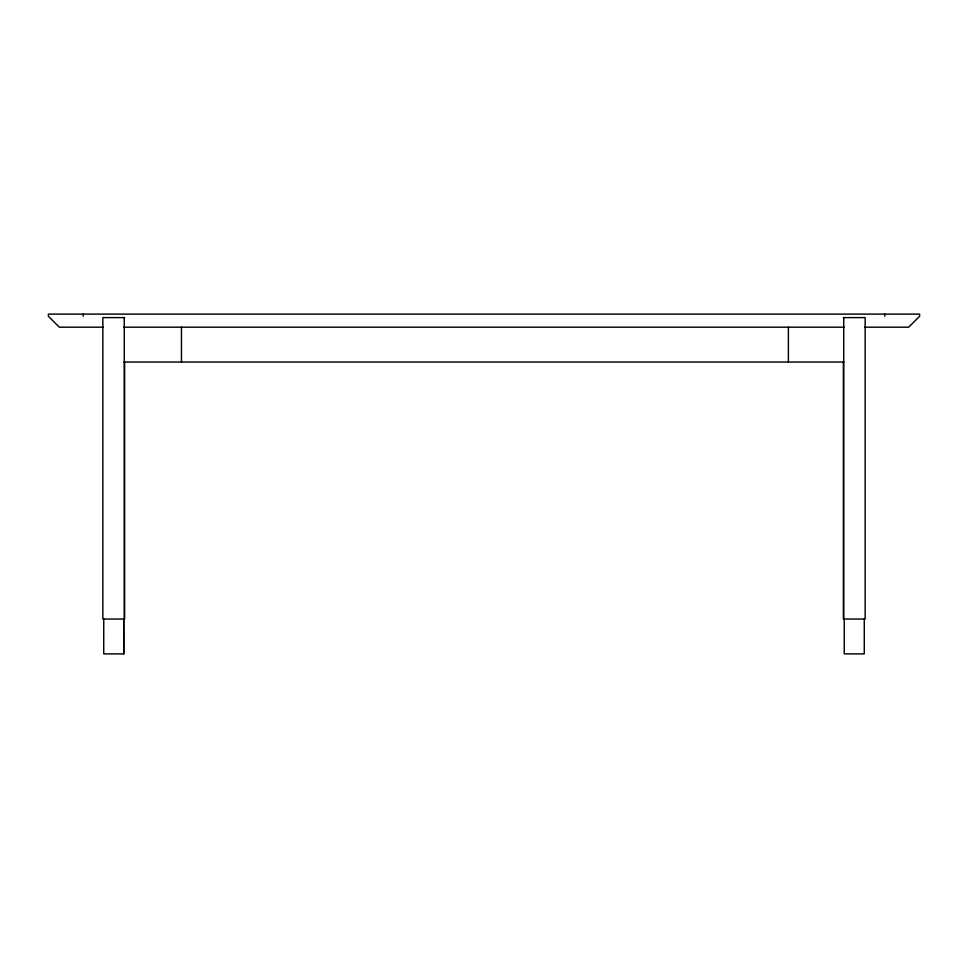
<?xml version="1.0" encoding="UTF-8"?>
<svg xmlns="http://www.w3.org/2000/svg" width="968" height="968" viewBox="0 0 968 968"><rect width="100%" height="100%" fill="white"/><g stroke="black" fill="none" stroke-linecap="round" stroke-linejoin="round"><path stroke-width="1.45" d="M124.63 317.601L102.85 317.601L102.85 619.036L124.63 619.036L124.63 362.032M843.37 317.601L865.15 317.601L865.15 619.036L843.37 619.036L843.37 362.032M103.189 327.184L59.29 327.184L48.4 316.294L48.4 314.116L919.6 314.116L919.6 316.294L908.71 327.184L864.811 327.184M123.722 327.184L844.12 327.184M124.001 362.032L843.83 362.032M123.722 653.884L123.722 619.036L123.759 653.884L103.721 653.884L103.757 619.036M884.752 314.116L884.752 316.294M864.279 619.036L864.279 653.884L844.241 653.884L844.241 619.036M843.745 317.601L843.745 619.036M788.388 327.184L788.388 362.032M181.476 327.184L181.476 362.032M124.255 317.601L124.255 619.036M83.248 314.116L83.248 316.294"/></g></svg>
